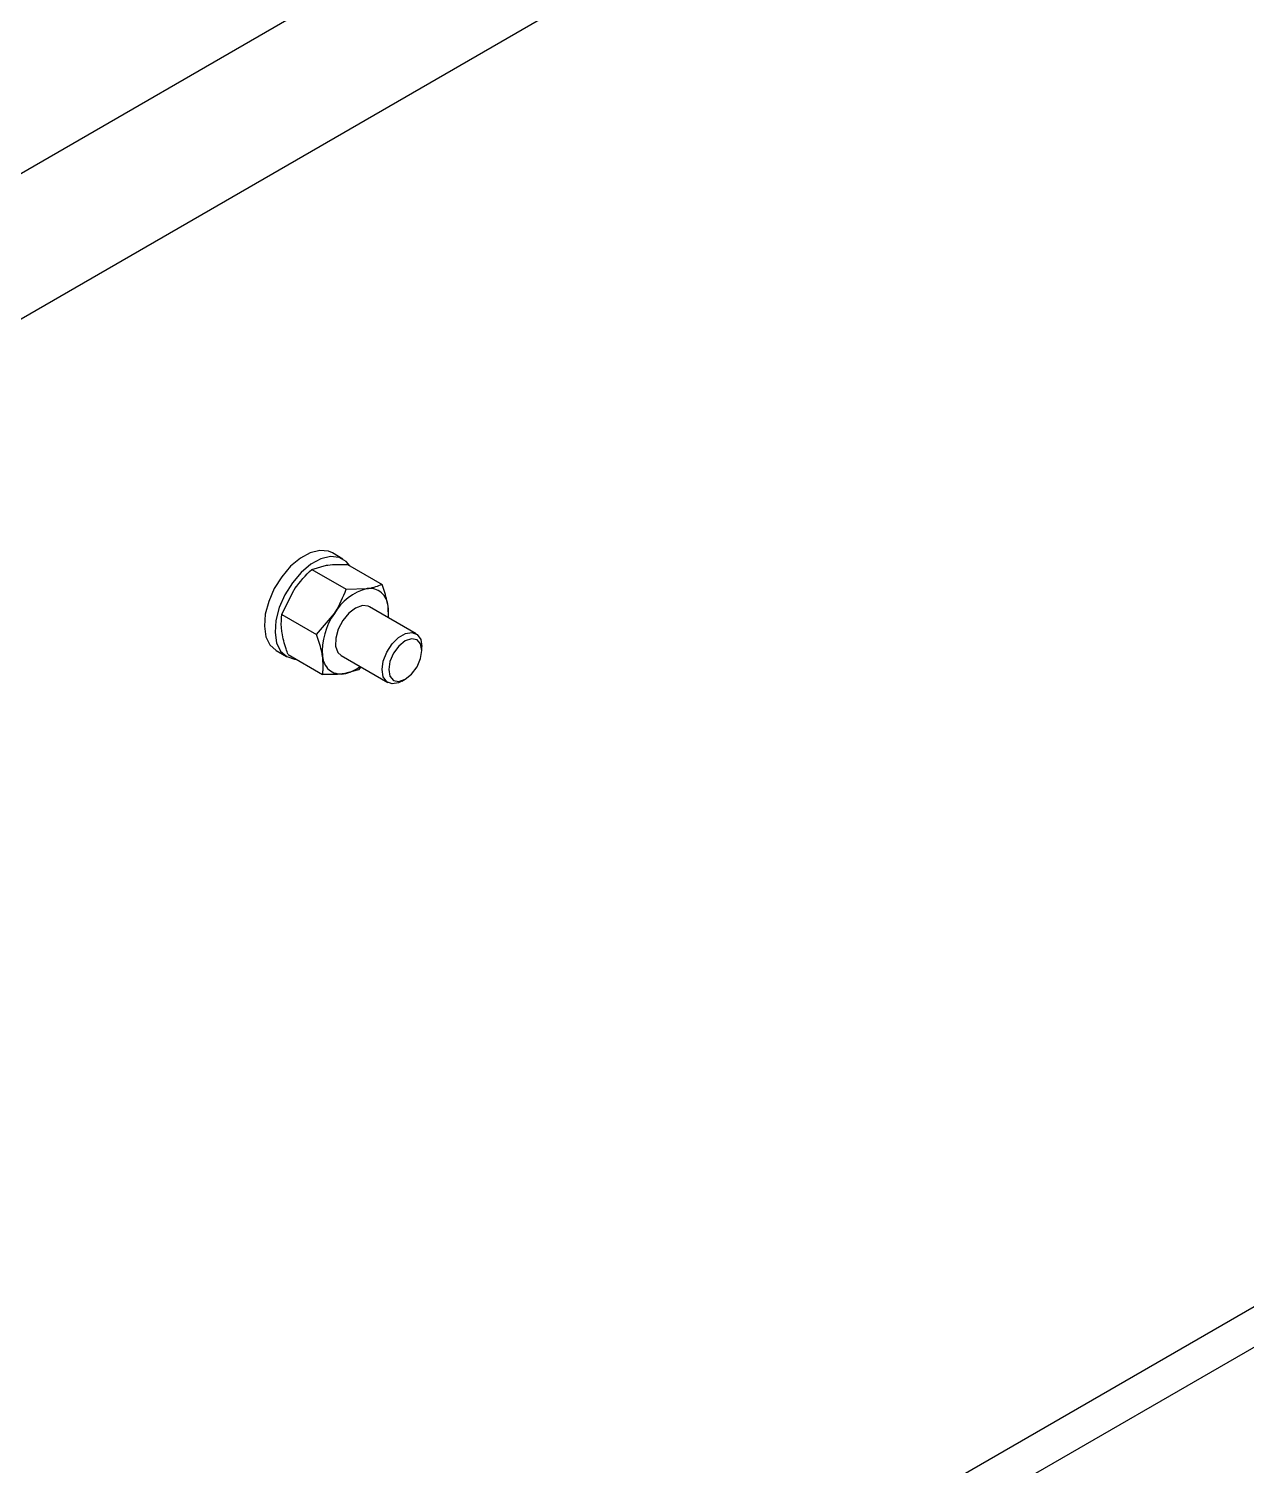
# Model space of a CAD drawing. Header units: metres. Extents: x 0 to 21025, y 0 to 14850.
# Drawn here: x 13118.4 to 13248.2, y 4614.2 to 4767.2 of the extents above; entities that cross this region are included whole.
import ezdxf

# ---------------------------------------------------------------- set-up
doc = ezdxf.new("R2010")
doc.units = ezdxf.units.M
doc.header["$LTSCALE"] = 25
doc.layers.add('SL4', color=4, linetype='Continuous')

msp = doc.modelspace()

# ---------------------------------------------------------------- linework, layer by layer
at = {"layer": 'SL4'}
for p, q in [((12627.802, 4469.097), (13296.02, 4854.851)), ((13302.755, 4843.186), (12635.952, 4458.248)), ((13151.917, 4710.74), (13150.785, 4711.393)), ((13148.585, 4709.642), (13150.177, 4710.086)), ((13148.585, 4709.642), (13152.267, 4707.517)), ((13152.4, 4710.164), (13156.082, 4708.039)), ((13145.418, 4704.839), (13146.686, 4707.423)), ((13152.267, 4707.517), (13154.49, 4707.596)), ((13145.418, 4704.839), (13149.1, 4702.714)), ((13149.1, 4702.714), (13150.999, 4704.933)), ((13159.705, 4702.78), (13154.73, 4705.652)), ((13156.771, 4704.474), (13156.721, 4705.716)), ((13144.786, 4701), (13145.917, 4700.347)), ((13146.066, 4700.558), (13149.747, 4698.433)), ((13151.73, 4700.455), (13156.705, 4697.584)), ((13160.326, 4700.998), (13160.326, 4701.407)), ((13153.562, 4698.955), (13151.97, 4698.512)), ((13153.819, 4699.25), (13153.562, 4698.955)), ((13158.205, 4697.732), (13158.559, 4697.937)), ((12912.383, 4436.792), (13270.748, 4643.671)), ((12911.876, 4432.181), (13270.748, 4639.354))]:
    msp.add_line(p, q, dxfattribs=at)
at = {"layer": 'SL4', "flags": 128}
for points in [[(13150.785, 4711.393), (13150.379, 4711.571), (13149.462, 4711.665), (13148.44, 4711.415), (13147.377, 4710.838), (13146.34, 4709.968), (13145.393, 4708.862), (13144.597, 4707.588), (13144.001, 4706.227), (13143.643, 4704.864), (13143.545, 4703.585), (13143.714, 4702.469), (13144.138, 4701.588), (13144.786, 4701)], [(13152.657, 4710.016), (13152.264, 4710.487), (13151.51, 4710.918), (13150.593, 4711.012), (13149.572, 4710.762), (13148.509, 4710.184), (13147.471, 4709.315), (13146.525, 4708.209), (13145.728, 4706.935), (13145.133, 4705.574), (13144.774, 4704.211), (13144.677, 4702.931), (13144.845, 4701.816), (13145.27, 4700.935), (13145.923, 4700.344), (13146.765, 4700.079), (13146.914, 4700.068)], [(13154.73, 4705.652), (13154.619, 4705.707), (13153.986, 4705.779), (13153.263, 4705.522), (13152.535, 4704.967), (13151.892, 4704.181), (13151.41, 4703.26), (13151.147, 4702.313), (13151.136, 4701.456), (13151.377, 4700.792), (13151.73, 4700.455)], [(13158.205, 4697.732), (13157.836, 4697.557), (13157.144, 4697.448), (13156.58, 4697.669), (13156.211, 4698.193), (13156.083, 4698.957), (13156.211, 4699.869), (13156.58, 4700.818), (13157.144, 4701.691), (13157.836, 4702.382), (13158.573, 4702.807), (13159.265, 4702.916), (13159.83, 4702.695), (13160.198, 4702.17), (13160.326, 4701.407), (13160.326, 4701.407)], [(13160.326, 4700.998), (13160.192, 4701.702), (13159.808, 4702.143), (13159.235, 4702.254), (13158.558, 4702.019), (13157.882, 4701.473), (13157.308, 4700.7), (13156.925, 4699.816), (13156.791, 4698.957), (13156.925, 4698.254), (13157.308, 4697.813), (13157.882, 4697.701), (13158.558, 4697.936), (13159.235, 4698.482), (13159.808, 4699.256), (13160.192, 4700.139), (13160.326, 4700.998)]]:
    msp.add_lwpolyline(points, dxfattribs=at)
at = {"layer": 'SL4'}
for centre, radius, start, end in [((13155.877, 4702.157), 5.612, 104.30911, 150.35817), ((13154.764, 4705.657), 1.958, 1.72422, 98.0483), ((13156.618, 4700.929), 6.9, 144.52302, 184.46929), ((13152.018, 4705.071), 4.747, 353.05594, 7.81162), ((13151.696, 4700.45), 1.958, 181.72422, 278.0483), ((13151.281, 4702.406), 3.955, 280.03262, 308.26541)]:
    msp.add_arc(centre, radius, start, end, dxfattribs=at)
for points, knots in [([(13146.686, 4707.423), (13146.724, 4707.48), (13147.263, 4708.288), (13147.948, 4708.99), (13148.585, 4709.642)], [0, 0, 0, 0, 0.07020058, 1, 1, 1, 1]), ([(13150.177, 4710.086), (13150.222, 4710.092), (13150.871, 4710.177), (13151.663, 4710.171), (13152.4, 4710.164)], [0, 0, 0, 0, 0.0702006, 1, 1, 1, 1]), ([(13154.49, 4707.596), (13154.535, 4707.602), (13155.175, 4707.693), (13155.645, 4707.872), (13156.082, 4708.039)], [0, 0, 0, 0, 0.0702006, 1, 1, 1, 1]), ([(13156.721, 4705.716), (13156.687, 4705.913), (13156.56, 4706.648), (13156.284, 4707.451), (13156.082, 4708.039)], [0, 0, 0, 0, 0.2686336, 1, 1, 1, 1]), ([(13150.999, 4704.933), (13151.037, 4704.99), (13151.567, 4705.804), (13151.93, 4706.692), (13152.267, 4707.517)], [0, 0, 0, 0, 0.07020058, 1, 1, 1, 1]), ([(13145.426, 4702.881), (13145.401, 4703.073), (13145.309, 4703.788), (13145.372, 4704.395), (13145.418, 4704.839)], [0, 0, 0, 0, 0.2686336, 1, 1, 1, 1]), ([(13146.066, 4700.558), (13145.991, 4700.766), (13145.7, 4701.57), (13145.543, 4702.323), (13145.426, 4702.881)], [0, 0, 0, 0, 0.2575513, 1, 1, 1, 1]), ([(13149.739, 4700.391), (13149.705, 4700.588), (13149.578, 4701.323), (13149.302, 4702.126), (13149.1, 4702.714)], [0, 0, 0, 0, 0.2686336, 1, 1, 1, 1]), ([(13149.747, 4698.433), (13149.768, 4698.585), (13149.847, 4699.176), (13149.785, 4699.873), (13149.739, 4700.391)], [0, 0, 0, 0, 0.2575513, 1, 1, 1, 1]), ([(13151.97, 4698.512), (13151.925, 4698.506), (13151.276, 4698.42), (13150.484, 4698.427), (13149.747, 4698.433)], [0, 0, 0, 0, 0.07020058, 1, 1, 1, 1])]:
    msp.add_open_spline(points, degree=3, knots=knots, dxfattribs=at)

doc.saveas('drawing.dxf')
